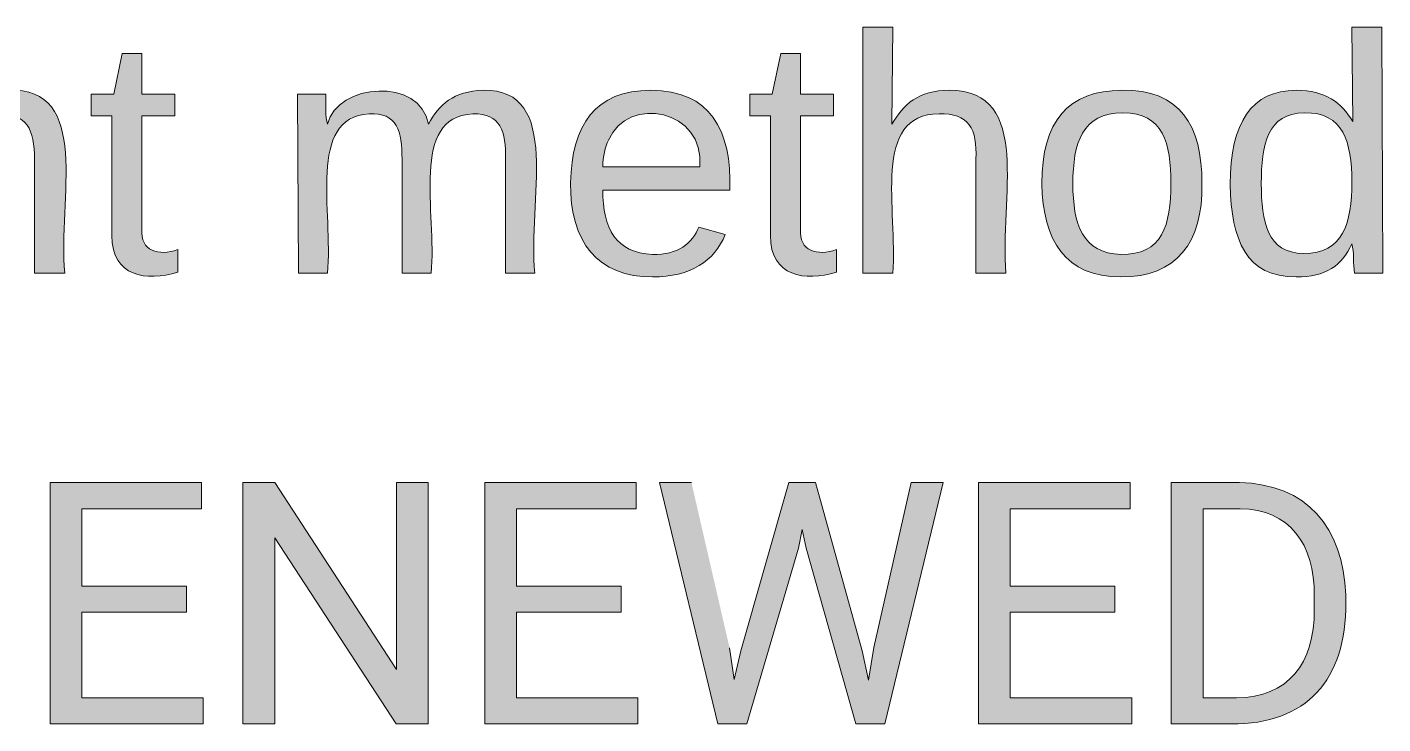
# Model space of a CAD drawing. Extents: x 3 to 1760, y 20 to 1040.
# Drawn here: x 1007 to 1069.1, y 887.8 to 919.7 of the extents above; entities that cross this region are included whole.
import ezdxf

# ---------------------------------------------------------------- set-up
doc = ezdxf.new("R2010")
doc.units = 0
doc.header["$MEASUREMENT"] = 0
doc.layers.add('Layer 1', color=7, linetype='Continuous', lineweight=0)

# ---------------------------------------------------------------- blocks, each defined once
blk = doc.blocks.new('Block_96')
at = {"layer": 'Layer 1', "true_color": 0x282c33, "transparency": 33554687}
h = blk.add_hatch(color=250, dxfattribs=at)
h.dxf.hatch_style = 2
edge = h.paths.add_edge_path()
edge.add_spline(control_points=[(1012.227, 910.482), (1012.14, 909.445), (1013.005, 909.229), (1013.869, 909.532), (1013.869, 909.532), (1013.869, 908.495), (1013.869, 908.495), (1012.443, 908.062), (1010.844, 908.279), (1010.844, 910.18), (1010.844, 910.18), (1010.844, 915.667), (1010.844, 915.667), (1010.844, 915.667), (1009.893, 915.667), (1009.893, 915.667), (1009.893, 915.667), (1009.893, 916.661), (1009.893, 916.661), (1009.893, 916.661), (1010.931, 916.661), (1010.931, 916.661), (1010.931, 916.661), (1011.319, 918.519), (1011.319, 918.519), (1011.319, 918.519), (1012.227, 918.519), (1012.227, 918.519), (1012.227, 918.519), (1012.227, 916.661), (1012.227, 916.661), (1012.227, 916.661), (1013.739, 916.661), (1013.739, 916.661), (1013.739, 916.661), (1013.739, 915.667), (1013.739, 915.667), (1013.739, 915.667), (1012.227, 915.667), (1012.227, 915.667), (1012.227, 915.667), (1012.227, 910.482), (1012.227, 910.482)], knot_values=[0, 0, 0, 0, 1, 1, 1, 2, 2, 2, 3, 3, 3, 4, 4, 4, 5, 5, 5, 6, 6, 6, 7, 7, 7, 8, 8, 8, 9, 9, 9, 10, 10, 10, 11, 11, 11, 12, 12, 12, 13, 13, 13, 14, 14, 14, 14], degree=3, periodic=0)
edge.add_line((1012.227, 910.482), (1012.227, 910.482))
h = blk.add_hatch(color=250, dxfattribs=at)
h.dxf.hatch_style = 2
edge = h.paths.add_edge_path()
edge.add_spline(control_points=[(988.548, 915.754), (985.653, 915.624), (986.906, 911.217), (986.647, 908.451), (986.647, 908.451), (985.307, 908.451), (985.307, 908.451), (985.307, 908.451), (985.307, 913.68), (985.307, 913.68), (985.307, 914.933), (985.091, 915.84), (983.795, 915.754), (980.943, 915.581), (982.153, 911.26), (981.893, 908.451), (981.893, 908.451), (980.554, 908.451), (980.554, 908.451), (980.554, 908.451), (980.511, 916.661), (980.511, 916.661), (980.511, 916.661), (981.807, 916.661), (981.807, 916.661), (981.85, 916.229), (981.764, 915.624), (981.893, 915.279), (982.326, 917.18), (986.171, 917.439), (986.517, 915.279), (986.992, 916.186), (987.684, 916.791), (989.023, 916.834), (992.696, 916.921), (991.054, 911.692), (991.4, 908.451), (991.4, 908.451), (990.06, 908.451), (990.06, 908.451), (990.06, 908.451), (990.06, 913.68), (990.06, 913.68), (990.06, 914.933), (989.844, 915.797), (988.548, 915.754)], knot_values=[0, 0, 0, 0, 1, 1, 1, 2, 2, 2, 3, 3, 3, 4, 4, 4, 5, 5, 5, 6, 6, 6, 7, 7, 7, 8, 8, 8, 9, 9, 9, 10, 10, 10, 11, 11, 11, 12, 12, 12, 13, 13, 13, 14, 14, 14, 15, 15, 15, 15], degree=3, periodic=0)
edge.add_line((988.548, 915.754), (988.548, 915.754))
h = blk.add_hatch(color=250, dxfattribs=at)
h.dxf.hatch_style = 2
edge = h.paths.add_edge_path()
edge.add_spline(control_points=[(959.381, 916.834), (961.758, 916.791), (962.406, 915.062), (962.406, 912.6), (962.406, 910.137), (961.714, 908.365), (959.381, 908.279), (958.042, 908.279), (957.264, 908.84), (956.789, 909.748), (956.789, 909.748), (956.832, 905.211), (956.832, 905.211), (956.832, 905.211), (955.449, 905.211), (955.449, 905.211), (955.449, 905.211), (955.406, 916.661), (955.406, 916.661), (955.406, 916.661), (956.745, 916.661), (956.745, 916.661), (956.745, 916.661), (956.832, 915.365), (956.832, 915.365), (957.264, 916.272), (958.042, 916.834), (959.381, 916.834)], knot_values=[0, 0, 0, 0, 1, 1, 1, 2, 2, 2, 3, 3, 3, 4, 4, 4, 5, 5, 5, 6, 6, 6, 7, 7, 7, 8, 8, 8, 9, 9, 9, 9], degree=3, periodic=0)
edge = h.paths.add_edge_path()
edge.add_spline(control_points=[(959.035, 909.316), (960.764, 909.316), (960.98, 910.785), (960.98, 912.556), (960.98, 914.328), (960.721, 915.711), (959.035, 915.754), (957.221, 915.754), (956.832, 914.371), (956.832, 912.47), (956.832, 910.612), (957.264, 909.316), (959.035, 909.316)], knot_values=[0, 0, 0, 0, 1, 1, 1, 2, 2, 2, 3, 3, 3, 4, 4, 4, 4], degree=3, periodic=0)
edge.add_line((959.035, 909.316), (959.035, 909.316))
h = blk.add_hatch(color=250, dxfattribs=at)
h.dxf.hatch_style = 2
edge = h.paths.add_edge_path()
edge.add_spline(control_points=[(969.147, 910.007), (968.498, 909.1), (967.807, 908.235), (966.208, 908.279), (964.653, 908.322), (963.702, 909.186), (963.702, 910.742), (963.659, 913.507), (966.424, 913.464), (969.103, 913.464), (969.233, 914.976), (968.714, 915.797), (967.332, 915.797), (966.295, 915.754), (965.56, 915.495), (965.517, 914.458), (965.517, 914.458), (964.091, 914.587), (964.091, 914.587), (964.307, 916.186), (965.517, 916.834), (967.375, 916.834), (969.319, 916.834), (970.486, 915.97), (970.486, 914.069), (970.486, 914.069), (970.486, 910.525), (970.486, 910.525), (970.443, 909.661), (970.789, 909.143), (971.696, 909.359), (971.696, 909.359), (971.696, 908.495), (971.696, 908.495), (970.356, 908.106), (969.06, 908.581), (969.147, 910.007)], knot_values=[0, 0, 0, 0, 1, 1, 1, 2, 2, 2, 3, 3, 3, 4, 4, 4, 5, 5, 5, 6, 6, 6, 7, 7, 7, 8, 8, 8, 9, 9, 9, 10, 10, 10, 11, 11, 11, 12, 12, 12, 12], degree=3, periodic=0)
edge = h.paths.add_edge_path()
edge.add_spline(control_points=[(965.128, 910.742), (965.128, 909.877), (965.647, 909.316), (966.511, 909.316), (968.282, 909.445), (969.233, 910.569), (969.103, 912.513), (967.245, 912.427), (965.128, 912.729), (965.128, 910.742)], knot_values=[0, 0, 0, 0, 1, 1, 1, 2, 2, 2, 3, 3, 3, 3], degree=3, periodic=0)
edge.add_line((965.128, 910.742), (965.128, 910.742))
h = blk.add_hatch(color=250, dxfattribs=at)
h.dxf.hatch_style = 2
edge = h.paths.add_edge_path()
edge.add_spline(control_points=[(979.431, 916.661), (979.431, 916.661), (975.714, 907.112), (975.714, 907.112), (975.11, 905.902), (974.116, 904.908), (972.214, 905.297), (972.214, 905.297), (972.214, 906.334), (972.214, 906.334), (973.9, 906.075), (974.505, 907.198), (974.98, 908.495), (974.98, 908.495), (971.739, 916.661), (971.739, 916.661), (971.739, 916.661), (973.208, 916.661), (973.208, 916.661), (973.208, 916.661), (975.671, 909.921), (975.671, 909.921), (975.671, 909.921), (978.005, 916.661), (978.005, 916.661), (978.005, 916.661), (979.431, 916.661), (979.431, 916.661)], knot_values=[0, 0, 0, 0, 1, 1, 1, 2, 2, 2, 3, 3, 3, 4, 4, 4, 5, 5, 5, 6, 6, 6, 7, 7, 7, 8, 8, 8, 9, 9, 9, 9], degree=3, periodic=0)
edge.add_line((979.431, 916.661), (979.431, 916.661))
h = blk.add_hatch(color=250, dxfattribs=at)
h.dxf.hatch_style = 2
edge = h.paths.add_edge_path()
edge.add_spline(control_points=[(996.714, 916.834), (999.437, 916.834), (1000.431, 915.019), (1000.344, 912.254), (1000.344, 912.254), (994.511, 912.254), (994.511, 912.254), (994.511, 910.525), (995.116, 909.359), (996.801, 909.316), (997.924, 909.272), (998.659, 909.834), (998.918, 910.569), (998.918, 910.569), (1000.128, 910.223), (1000.128, 910.223), (999.653, 909.013), (998.529, 908.279), (996.801, 908.279), (994.295, 908.279), (992.998, 909.877), (993.042, 912.6), (993.085, 915.235), (994.165, 916.834), (996.714, 916.834)], knot_values=[0, 0, 0, 0, 1, 1, 1, 2, 2, 2, 3, 3, 3, 4, 4, 4, 5, 5, 5, 6, 6, 6, 7, 7, 7, 8, 8, 8, 8], degree=3, periodic=0)
edge = h.paths.add_edge_path()
edge.add_spline(control_points=[(998.961, 913.334), (999.221, 915.927), (995.677, 916.661), (994.77, 914.544), (994.64, 914.242), (994.511, 913.809), (994.511, 913.334), (994.511, 913.334), (998.961, 913.334), (998.961, 913.334)], knot_values=[0, 0, 0, 0, 1, 1, 1, 2, 2, 2, 3, 3, 3, 3], degree=3, periodic=0)
edge.add_line((998.961, 913.334), (998.961, 913.334))
h = blk.add_hatch(color=250, dxfattribs=at)
h.dxf.hatch_style = 2
edge = h.paths.add_edge_path()
edge.add_spline(control_points=[(1006.091, 916.834), (1009.937, 917.007), (1008.381, 911.822), (1008.684, 908.451), (1008.684, 908.451), (1007.301, 908.451), (1007.301, 908.451), (1007.301, 908.451), (1007.301, 913.68), (1007.301, 913.68), (1007.301, 915.019), (1006.955, 915.797), (1005.616, 915.754), (1002.505, 915.667), (1003.714, 911.346), (1003.498, 908.451), (1003.498, 908.451), (1002.116, 908.451), (1002.116, 908.451), (1002.116, 908.451), (1002.072, 916.661), (1002.072, 916.661), (1002.072, 916.661), (1003.369, 916.661), (1003.369, 916.661), (1003.412, 916.229), (1003.326, 915.624), (1003.455, 915.279), (1003.931, 916.229), (1004.708, 916.791), (1006.091, 916.834)], knot_values=[0, 0, 0, 0, 1, 1, 1, 2, 2, 2, 3, 3, 3, 4, 4, 4, 5, 5, 5, 6, 6, 6, 7, 7, 7, 8, 8, 8, 9, 9, 9, 10, 10, 10, 10], degree=3, periodic=0)
edge.add_line((1006.091, 916.834), (1006.091, 916.834))
at = {"layer": 'Layer 1'}
for points, knots in [([(1012.227, 910.482), (1012.14, 909.445), (1013.005, 909.229), (1013.869, 909.532), (1013.869, 909.532), (1013.869, 908.495), (1013.869, 908.495), (1012.443, 908.062), (1010.844, 908.279), (1010.844, 910.18), (1010.844, 910.18), (1010.844, 915.667), (1010.844, 915.667), (1010.844, 915.667), (1009.893, 915.667), (1009.893, 915.667), (1009.893, 915.667), (1009.893, 916.661), (1009.893, 916.661), (1009.893, 916.661), (1010.931, 916.661), (1010.931, 916.661), (1010.931, 916.661), (1011.319, 918.519), (1011.319, 918.519), (1011.319, 918.519), (1012.227, 918.519), (1012.227, 918.519), (1012.227, 918.519), (1012.227, 916.661), (1012.227, 916.661), (1012.227, 916.661), (1013.739, 916.661), (1013.739, 916.661), (1013.739, 916.661), (1013.739, 915.667), (1013.739, 915.667), (1013.739, 915.667), (1012.227, 915.667), (1012.227, 915.667), (1012.227, 915.667), (1012.227, 910.482), (1012.227, 910.482)], [0, 0, 0, 0, 1, 1, 1, 2, 2, 2, 3, 3, 3, 4, 4, 4, 5, 5, 5, 6, 6, 6, 7, 7, 7, 8, 8, 8, 9, 9, 9, 10, 10, 10, 11, 11, 11, 12, 12, 12, 13, 13, 13, 14, 14, 14, 14]), ([(988.548, 915.754), (985.653, 915.624), (986.906, 911.217), (986.647, 908.451), (986.647, 908.451), (985.307, 908.451), (985.307, 908.451), (985.307, 908.451), (985.307, 913.68), (985.307, 913.68), (985.307, 914.933), (985.091, 915.84), (983.795, 915.754), (980.943, 915.581), (982.153, 911.26), (981.893, 908.451), (981.893, 908.451), (980.554, 908.451), (980.554, 908.451), (980.554, 908.451), (980.511, 916.661), (980.511, 916.661), (980.511, 916.661), (981.807, 916.661), (981.807, 916.661), (981.85, 916.229), (981.764, 915.624), (981.893, 915.279), (982.326, 917.18), (986.171, 917.439), (986.517, 915.279), (986.992, 916.186), (987.684, 916.791), (989.023, 916.834), (992.696, 916.921), (991.054, 911.692), (991.4, 908.451), (991.4, 908.451), (990.06, 908.451), (990.06, 908.451), (990.06, 908.451), (990.06, 913.68), (990.06, 913.68), (990.06, 914.933), (989.844, 915.797), (988.548, 915.754)], [0, 0, 0, 0, 1, 1, 1, 2, 2, 2, 3, 3, 3, 4, 4, 4, 5, 5, 5, 6, 6, 6, 7, 7, 7, 8, 8, 8, 9, 9, 9, 10, 10, 10, 11, 11, 11, 12, 12, 12, 13, 13, 13, 14, 14, 14, 15, 15, 15, 15]), ([(959.381, 916.834), (961.758, 916.791), (962.406, 915.062), (962.406, 912.6), (962.406, 910.137), (961.714, 908.365), (959.381, 908.279), (958.042, 908.279), (957.264, 908.84), (956.789, 909.748), (956.789, 909.748), (956.832, 905.211), (956.832, 905.211), (956.832, 905.211), (955.449, 905.211), (955.449, 905.211), (955.449, 905.211), (955.406, 916.661), (955.406, 916.661), (955.406, 916.661), (956.745, 916.661), (956.745, 916.661), (956.745, 916.661), (956.832, 915.365), (956.832, 915.365), (957.264, 916.272), (958.042, 916.834), (959.381, 916.834)], [0, 0, 0, 0, 1, 1, 1, 2, 2, 2, 3, 3, 3, 4, 4, 4, 5, 5, 5, 6, 6, 6, 7, 7, 7, 8, 8, 8, 9, 9, 9, 9]), ([(969.147, 910.007), (968.498, 909.1), (967.807, 908.235), (966.208, 908.279), (964.653, 908.322), (963.702, 909.186), (963.702, 910.742), (963.659, 913.507), (966.424, 913.464), (969.103, 913.464), (969.233, 914.976), (968.714, 915.797), (967.332, 915.797), (966.295, 915.754), (965.56, 915.495), (965.517, 914.458), (965.517, 914.458), (964.091, 914.587), (964.091, 914.587), (964.307, 916.186), (965.517, 916.834), (967.375, 916.834), (969.319, 916.834), (970.486, 915.97), (970.486, 914.069), (970.486, 914.069), (970.486, 910.525), (970.486, 910.525), (970.443, 909.661), (970.789, 909.143), (971.696, 909.359), (971.696, 909.359), (971.696, 908.495), (971.696, 908.495), (970.356, 908.106), (969.06, 908.581), (969.147, 910.007)], [0, 0, 0, 0, 1, 1, 1, 2, 2, 2, 3, 3, 3, 4, 4, 4, 5, 5, 5, 6, 6, 6, 7, 7, 7, 8, 8, 8, 9, 9, 9, 10, 10, 10, 11, 11, 11, 12, 12, 12, 12]), ([(979.431, 916.661), (979.431, 916.661), (975.714, 907.112), (975.714, 907.112), (975.11, 905.902), (974.116, 904.908), (972.214, 905.297), (972.214, 905.297), (972.214, 906.334), (972.214, 906.334), (973.9, 906.075), (974.505, 907.198), (974.98, 908.495), (974.98, 908.495), (971.739, 916.661), (971.739, 916.661), (971.739, 916.661), (973.208, 916.661), (973.208, 916.661), (973.208, 916.661), (975.671, 909.921), (975.671, 909.921), (975.671, 909.921), (978.005, 916.661), (978.005, 916.661), (978.005, 916.661), (979.431, 916.661), (979.431, 916.661)], [0, 0, 0, 0, 1, 1, 1, 2, 2, 2, 3, 3, 3, 4, 4, 4, 5, 5, 5, 6, 6, 6, 7, 7, 7, 8, 8, 8, 9, 9, 9, 9]), ([(996.714, 916.834), (999.437, 916.834), (1000.431, 915.019), (1000.344, 912.254), (1000.344, 912.254), (994.511, 912.254), (994.511, 912.254), (994.511, 910.525), (995.116, 909.359), (996.801, 909.316), (997.924, 909.272), (998.659, 909.834), (998.918, 910.569), (998.918, 910.569), (1000.128, 910.223), (1000.128, 910.223), (999.653, 909.013), (998.529, 908.279), (996.801, 908.279), (994.295, 908.279), (992.998, 909.877), (993.042, 912.6), (993.085, 915.235), (994.165, 916.834), (996.714, 916.834)], [0, 0, 0, 0, 1, 1, 1, 2, 2, 2, 3, 3, 3, 4, 4, 4, 5, 5, 5, 6, 6, 6, 7, 7, 7, 8, 8, 8, 8]), ([(998.961, 913.334), (999.221, 915.927), (995.677, 916.661), (994.77, 914.544), (994.64, 914.242), (994.511, 913.809), (994.511, 913.334), (994.511, 913.334), (998.961, 913.334), (998.961, 913.334)], [0, 0, 0, 0, 1, 1, 1, 2, 2, 2, 3, 3, 3, 3]), ([(1006.091, 916.834), (1009.937, 917.007), (1008.381, 911.822), (1008.684, 908.451), (1008.684, 908.451), (1007.301, 908.451), (1007.301, 908.451), (1007.301, 908.451), (1007.301, 913.68), (1007.301, 913.68), (1007.301, 915.019), (1006.955, 915.797), (1005.616, 915.754), (1002.505, 915.667), (1003.714, 911.346), (1003.498, 908.451), (1003.498, 908.451), (1002.116, 908.451), (1002.116, 908.451), (1002.116, 908.451), (1002.072, 916.661), (1002.072, 916.661), (1002.072, 916.661), (1003.369, 916.661), (1003.369, 916.661), (1003.412, 916.229), (1003.326, 915.624), (1003.455, 915.279), (1003.931, 916.229), (1004.708, 916.791), (1006.091, 916.834)], [0, 0, 0, 0, 1, 1, 1, 2, 2, 2, 3, 3, 3, 4, 4, 4, 5, 5, 5, 6, 6, 6, 7, 7, 7, 8, 8, 8, 9, 9, 9, 10, 10, 10, 10]), ([(959.035, 909.316), (960.764, 909.316), (960.98, 910.785), (960.98, 912.556), (960.98, 914.328), (960.721, 915.711), (959.035, 915.754), (957.221, 915.754), (956.832, 914.371), (956.832, 912.47), (956.832, 910.612), (957.264, 909.316), (959.035, 909.316)], [0, 0, 0, 0, 1, 1, 1, 2, 2, 2, 3, 3, 3, 4, 4, 4, 4]), ([(965.128, 910.742), (965.128, 909.877), (965.647, 909.316), (966.511, 909.316), (968.282, 909.445), (969.233, 910.569), (969.103, 912.513), (967.245, 912.427), (965.128, 912.729), (965.128, 910.742)], [0, 0, 0, 0, 1, 1, 1, 2, 2, 2, 3, 3, 3, 3])]:
    blk.add_open_spline(points, degree=3, knots=knots, dxfattribs=at)
blk = doc.blocks.new('Block_95')
at = {"layer": 'Layer 1'}
blk.add_blockref('Block_96', (0, 0), dxfattribs=at)
blk = doc.blocks.new('Block_98')
at = {"layer": 'Layer 1', "true_color": 0x282c33, "transparency": 33554687}
h = blk.add_hatch(color=250, dxfattribs=at)
h.dxf.hatch_style = 2
edge = h.paths.add_edge_path()
edge.add_spline(control_points=[(1048.782, 915.754), (1045.671, 915.754), (1046.881, 911.346), (1046.665, 908.451), (1046.665, 908.451), (1045.282, 908.451), (1045.282, 908.451), (1045.282, 908.451), (1045.282, 919.729), (1045.282, 919.729), (1045.282, 919.729), (1046.665, 919.729), (1046.665, 919.729), (1046.665, 919.729), (1046.622, 915.279), (1046.622, 915.279), (1047.14, 916.186), (1047.832, 916.834), (1049.258, 916.834), (1053.103, 916.834), (1051.548, 911.822), (1051.85, 908.451), (1051.85, 908.451), (1050.468, 908.451), (1050.468, 908.451), (1050.468, 908.451), (1050.468, 913.68), (1050.468, 913.68), (1050.554, 915.062), (1050.122, 915.797), (1048.782, 915.754)], knot_values=[0, 0, 0, 0, 1, 1, 1, 2, 2, 2, 3, 3, 3, 4, 4, 4, 5, 5, 5, 6, 6, 6, 7, 7, 7, 8, 8, 8, 9, 9, 9, 10, 10, 10, 10], degree=3, periodic=0)
edge.add_line((1048.782, 915.754), (1048.782, 915.754))
h = blk.add_hatch(color=250, dxfattribs=at)
h.dxf.hatch_style = 2
edge = h.paths.add_edge_path()
edge.add_spline(control_points=[(1065.159, 916.834), (1066.498, 916.834), (1067.233, 916.272), (1067.752, 915.408), (1067.752, 915.408), (1067.708, 919.729), (1067.708, 919.729), (1067.708, 919.729), (1069.091, 919.729), (1069.091, 919.729), (1069.091, 919.729), (1069.134, 908.451), (1069.134, 908.451), (1069.134, 908.451), (1067.838, 908.451), (1067.838, 908.451), (1067.752, 908.883), (1067.838, 909.445), (1067.708, 909.791), (1067.276, 908.797), (1066.498, 908.279), (1065.159, 908.279), (1062.869, 908.279), (1062.177, 909.964), (1062.134, 912.513), (1062.134, 915.365), (1063.128, 916.834), (1065.159, 916.834)], knot_values=[0, 0, 0, 0, 1, 1, 1, 2, 2, 2, 3, 3, 3, 4, 4, 4, 5, 5, 5, 6, 6, 6, 7, 7, 7, 8, 8, 8, 9, 9, 9, 9], degree=3, periodic=0)
edge = h.paths.add_edge_path()
edge.add_spline(control_points=[(1065.548, 915.797), (1063.819, 915.797), (1063.56, 914.328), (1063.56, 912.556), (1063.56, 910.828), (1063.819, 909.359), (1065.505, 909.359), (1067.319, 909.359), (1067.708, 910.742), (1067.708, 912.643), (1067.708, 914.458), (1067.319, 915.84), (1065.548, 915.797)], knot_values=[0, 0, 0, 0, 1, 1, 1, 2, 2, 2, 3, 3, 3, 4, 4, 4, 4], degree=3, periodic=0)
edge.add_line((1065.548, 915.797), (1065.548, 915.797))
h = blk.add_hatch(color=250, dxfattribs=at)
h.dxf.hatch_style = 2
edge = h.paths.add_edge_path()
edge.add_spline(control_points=[(1042.431, 910.482), (1042.344, 909.445), (1043.208, 909.229), (1044.073, 909.532), (1044.073, 909.532), (1044.073, 908.495), (1044.073, 908.495), (1042.647, 908.062), (1041.048, 908.279), (1041.048, 910.18), (1041.048, 910.18), (1041.048, 915.667), (1041.048, 915.667), (1041.048, 915.667), (1040.097, 915.667), (1040.097, 915.667), (1040.097, 915.667), (1040.097, 916.661), (1040.097, 916.661), (1040.097, 916.661), (1041.134, 916.661), (1041.134, 916.661), (1041.134, 916.661), (1041.523, 918.519), (1041.523, 918.519), (1041.523, 918.519), (1042.431, 918.519), (1042.431, 918.519), (1042.431, 918.519), (1042.431, 916.661), (1042.431, 916.661), (1042.431, 916.661), (1043.943, 916.661), (1043.943, 916.661), (1043.943, 916.661), (1043.943, 915.667), (1043.943, 915.667), (1043.943, 915.667), (1042.431, 915.667), (1042.431, 915.667), (1042.431, 915.667), (1042.431, 910.482), (1042.431, 910.482)], knot_values=[0, 0, 0, 0, 1, 1, 1, 2, 2, 2, 3, 3, 3, 4, 4, 4, 5, 5, 5, 6, 6, 6, 7, 7, 7, 8, 8, 8, 9, 9, 9, 10, 10, 10, 11, 11, 11, 12, 12, 12, 13, 13, 13, 14, 14, 14, 14], degree=3, periodic=0)
edge.add_line((1042.431, 910.482), (1042.431, 910.482))
h = blk.add_hatch(color=250, dxfattribs=at)
h.dxf.hatch_style = 2
edge = h.paths.add_edge_path()
edge.add_spline(control_points=[(1027.394, 915.754), (1024.498, 915.624), (1025.752, 911.217), (1025.492, 908.451), (1025.492, 908.451), (1024.153, 908.451), (1024.153, 908.451), (1024.153, 908.451), (1024.153, 913.68), (1024.153, 913.68), (1024.153, 914.933), (1023.937, 915.84), (1022.64, 915.754), (1019.789, 915.581), (1020.998, 911.26), (1020.739, 908.451), (1020.739, 908.451), (1019.4, 908.451), (1019.4, 908.451), (1019.4, 908.451), (1019.357, 916.661), (1019.357, 916.661), (1019.357, 916.661), (1020.653, 916.661), (1020.653, 916.661), (1020.696, 916.229), (1020.61, 915.624), (1020.739, 915.279), (1021.171, 917.18), (1025.017, 917.439), (1025.363, 915.279), (1025.838, 916.186), (1026.529, 916.791), (1027.869, 916.834), (1031.542, 916.921), (1029.9, 911.692), (1030.245, 908.451), (1030.245, 908.451), (1028.906, 908.451), (1028.906, 908.451), (1028.906, 908.451), (1028.906, 913.68), (1028.906, 913.68), (1028.906, 914.933), (1028.69, 915.797), (1027.394, 915.754)], knot_values=[0, 0, 0, 0, 1, 1, 1, 2, 2, 2, 3, 3, 3, 4, 4, 4, 5, 5, 5, 6, 6, 6, 7, 7, 7, 8, 8, 8, 9, 9, 9, 10, 10, 10, 11, 11, 11, 12, 12, 12, 13, 13, 13, 14, 14, 14, 15, 15, 15, 15], degree=3, periodic=0)
edge.add_line((1027.394, 915.754), (1027.394, 915.754))
h = blk.add_hatch(color=250, dxfattribs=at)
h.dxf.hatch_style = 2
edge = h.paths.add_edge_path()
edge.add_spline(control_points=[(1035.56, 916.834), (1038.282, 916.834), (1039.276, 915.019), (1039.19, 912.254), (1039.19, 912.254), (1033.357, 912.254), (1033.357, 912.254), (1033.357, 910.525), (1033.961, 909.359), (1035.647, 909.316), (1036.77, 909.272), (1037.505, 909.834), (1037.764, 910.569), (1037.764, 910.569), (1038.974, 910.223), (1038.974, 910.223), (1038.498, 909.013), (1037.375, 908.279), (1035.647, 908.279), (1033.14, 908.279), (1031.844, 909.877), (1031.887, 912.6), (1031.931, 915.235), (1033.011, 916.834), (1035.56, 916.834)], knot_values=[0, 0, 0, 0, 1, 1, 1, 2, 2, 2, 3, 3, 3, 4, 4, 4, 5, 5, 5, 6, 6, 6, 7, 7, 7, 8, 8, 8, 8], degree=3, periodic=0)
edge = h.paths.add_edge_path()
edge.add_spline(control_points=[(1037.807, 913.334), (1038.066, 915.927), (1034.523, 916.661), (1033.616, 914.544), (1033.486, 914.242), (1033.357, 913.809), (1033.357, 913.334), (1033.357, 913.334), (1037.807, 913.334), (1037.807, 913.334)], knot_values=[0, 0, 0, 0, 1, 1, 1, 2, 2, 2, 3, 3, 3, 3], degree=3, periodic=0)
edge.add_line((1037.807, 913.334), (1037.807, 913.334))
h = blk.add_hatch(color=250, dxfattribs=at)
h.dxf.hatch_style = 2
edge = h.paths.add_edge_path()
edge.add_spline(control_points=[(1057.165, 916.834), (1059.844, 916.877), (1060.838, 915.235), (1060.838, 912.556), (1060.881, 909.834), (1059.671, 908.279), (1057.122, 908.279), (1054.573, 908.279), (1053.536, 909.964), (1053.492, 912.556), (1053.492, 915.408), (1054.702, 916.834), (1057.165, 916.834)], knot_values=[0, 0, 0, 0, 1, 1, 1, 2, 2, 2, 3, 3, 3, 4, 4, 4, 4], degree=3, periodic=0)
edge = h.paths.add_edge_path()
edge.add_spline(control_points=[(1057.122, 909.316), (1059.023, 909.272), (1059.412, 910.655), (1059.412, 912.556), (1059.412, 914.414), (1059.066, 915.797), (1057.208, 915.797), (1055.35, 915.797), (1054.918, 914.414), (1054.918, 912.556), (1054.918, 910.698), (1055.35, 909.359), (1057.122, 909.316)], knot_values=[0, 0, 0, 0, 1, 1, 1, 2, 2, 2, 3, 3, 3, 4, 4, 4, 4], degree=3, periodic=0)
edge.add_line((1057.122, 909.316), (1057.122, 909.316))
at = {"layer": 'Layer 1'}
for points, knots in [([(1048.782, 915.754), (1045.671, 915.754), (1046.881, 911.346), (1046.665, 908.451), (1046.665, 908.451), (1045.282, 908.451), (1045.282, 908.451), (1045.282, 908.451), (1045.282, 919.729), (1045.282, 919.729), (1045.282, 919.729), (1046.665, 919.729), (1046.665, 919.729), (1046.665, 919.729), (1046.622, 915.279), (1046.622, 915.279), (1047.14, 916.186), (1047.832, 916.834), (1049.258, 916.834), (1053.103, 916.834), (1051.548, 911.822), (1051.85, 908.451), (1051.85, 908.451), (1050.468, 908.451), (1050.468, 908.451), (1050.468, 908.451), (1050.468, 913.68), (1050.468, 913.68), (1050.554, 915.062), (1050.122, 915.797), (1048.782, 915.754)], [0, 0, 0, 0, 1, 1, 1, 2, 2, 2, 3, 3, 3, 4, 4, 4, 5, 5, 5, 6, 6, 6, 7, 7, 7, 8, 8, 8, 9, 9, 9, 10, 10, 10, 10]), ([(1065.159, 916.834), (1066.498, 916.834), (1067.233, 916.272), (1067.752, 915.408), (1067.752, 915.408), (1067.708, 919.729), (1067.708, 919.729), (1067.708, 919.729), (1069.091, 919.729), (1069.091, 919.729), (1069.091, 919.729), (1069.134, 908.451), (1069.134, 908.451), (1069.134, 908.451), (1067.838, 908.451), (1067.838, 908.451), (1067.752, 908.883), (1067.838, 909.445), (1067.708, 909.791), (1067.276, 908.797), (1066.498, 908.279), (1065.159, 908.279), (1062.869, 908.279), (1062.177, 909.964), (1062.134, 912.513), (1062.134, 915.365), (1063.128, 916.834), (1065.159, 916.834)], [0, 0, 0, 0, 1, 1, 1, 2, 2, 2, 3, 3, 3, 4, 4, 4, 5, 5, 5, 6, 6, 6, 7, 7, 7, 8, 8, 8, 9, 9, 9, 9]), ([(1042.431, 910.482), (1042.344, 909.445), (1043.208, 909.229), (1044.073, 909.532), (1044.073, 909.532), (1044.073, 908.495), (1044.073, 908.495), (1042.647, 908.062), (1041.048, 908.279), (1041.048, 910.18), (1041.048, 910.18), (1041.048, 915.667), (1041.048, 915.667), (1041.048, 915.667), (1040.097, 915.667), (1040.097, 915.667), (1040.097, 915.667), (1040.097, 916.661), (1040.097, 916.661), (1040.097, 916.661), (1041.134, 916.661), (1041.134, 916.661), (1041.134, 916.661), (1041.523, 918.519), (1041.523, 918.519), (1041.523, 918.519), (1042.431, 918.519), (1042.431, 918.519), (1042.431, 918.519), (1042.431, 916.661), (1042.431, 916.661), (1042.431, 916.661), (1043.943, 916.661), (1043.943, 916.661), (1043.943, 916.661), (1043.943, 915.667), (1043.943, 915.667), (1043.943, 915.667), (1042.431, 915.667), (1042.431, 915.667), (1042.431, 915.667), (1042.431, 910.482), (1042.431, 910.482)], [0, 0, 0, 0, 1, 1, 1, 2, 2, 2, 3, 3, 3, 4, 4, 4, 5, 5, 5, 6, 6, 6, 7, 7, 7, 8, 8, 8, 9, 9, 9, 10, 10, 10, 11, 11, 11, 12, 12, 12, 13, 13, 13, 14, 14, 14, 14]), ([(1027.394, 915.754), (1024.498, 915.624), (1025.752, 911.217), (1025.492, 908.451), (1025.492, 908.451), (1024.153, 908.451), (1024.153, 908.451), (1024.153, 908.451), (1024.153, 913.68), (1024.153, 913.68), (1024.153, 914.933), (1023.937, 915.84), (1022.64, 915.754), (1019.789, 915.581), (1020.998, 911.26), (1020.739, 908.451), (1020.739, 908.451), (1019.4, 908.451), (1019.4, 908.451), (1019.4, 908.451), (1019.357, 916.661), (1019.357, 916.661), (1019.357, 916.661), (1020.653, 916.661), (1020.653, 916.661), (1020.696, 916.229), (1020.61, 915.624), (1020.739, 915.279), (1021.171, 917.18), (1025.017, 917.439), (1025.363, 915.279), (1025.838, 916.186), (1026.529, 916.791), (1027.869, 916.834), (1031.542, 916.921), (1029.9, 911.692), (1030.245, 908.451), (1030.245, 908.451), (1028.906, 908.451), (1028.906, 908.451), (1028.906, 908.451), (1028.906, 913.68), (1028.906, 913.68), (1028.906, 914.933), (1028.69, 915.797), (1027.394, 915.754)], [0, 0, 0, 0, 1, 1, 1, 2, 2, 2, 3, 3, 3, 4, 4, 4, 5, 5, 5, 6, 6, 6, 7, 7, 7, 8, 8, 8, 9, 9, 9, 10, 10, 10, 11, 11, 11, 12, 12, 12, 13, 13, 13, 14, 14, 14, 15, 15, 15, 15]), ([(1035.56, 916.834), (1038.282, 916.834), (1039.276, 915.019), (1039.19, 912.254), (1039.19, 912.254), (1033.357, 912.254), (1033.357, 912.254), (1033.357, 910.525), (1033.961, 909.359), (1035.647, 909.316), (1036.77, 909.272), (1037.505, 909.834), (1037.764, 910.569), (1037.764, 910.569), (1038.974, 910.223), (1038.974, 910.223), (1038.498, 909.013), (1037.375, 908.279), (1035.647, 908.279), (1033.14, 908.279), (1031.844, 909.877), (1031.887, 912.6), (1031.931, 915.235), (1033.011, 916.834), (1035.56, 916.834)], [0, 0, 0, 0, 1, 1, 1, 2, 2, 2, 3, 3, 3, 4, 4, 4, 5, 5, 5, 6, 6, 6, 7, 7, 7, 8, 8, 8, 8]), ([(1037.807, 913.334), (1038.066, 915.927), (1034.523, 916.661), (1033.616, 914.544), (1033.486, 914.242), (1033.357, 913.809), (1033.357, 913.334), (1033.357, 913.334), (1037.807, 913.334), (1037.807, 913.334)], [0, 0, 0, 0, 1, 1, 1, 2, 2, 2, 3, 3, 3, 3]), ([(1057.165, 916.834), (1059.844, 916.877), (1060.838, 915.235), (1060.838, 912.556), (1060.881, 909.834), (1059.671, 908.279), (1057.122, 908.279), (1054.573, 908.279), (1053.536, 909.964), (1053.492, 912.556), (1053.492, 915.408), (1054.702, 916.834), (1057.165, 916.834)], [0, 0, 0, 0, 1, 1, 1, 2, 2, 2, 3, 3, 3, 4, 4, 4, 4]), ([(1065.548, 915.797), (1063.819, 915.797), (1063.56, 914.328), (1063.56, 912.556), (1063.56, 910.828), (1063.819, 909.359), (1065.505, 909.359), (1067.319, 909.359), (1067.708, 910.742), (1067.708, 912.643), (1067.708, 914.458), (1067.319, 915.84), (1065.548, 915.797)], [0, 0, 0, 0, 1, 1, 1, 2, 2, 2, 3, 3, 3, 4, 4, 4, 4]), ([(1057.122, 909.316), (1059.023, 909.272), (1059.412, 910.655), (1059.412, 912.556), (1059.412, 914.414), (1059.066, 915.797), (1057.208, 915.797), (1055.35, 915.797), (1054.918, 914.414), (1054.918, 912.556), (1054.918, 910.698), (1055.35, 909.359), (1057.122, 909.316)], [0, 0, 0, 0, 1, 1, 1, 2, 2, 2, 3, 3, 3, 4, 4, 4, 4])]:
    blk.add_open_spline(points, degree=3, knots=knots, dxfattribs=at)
blk = doc.blocks.new('Block_97')
at = {"layer": 'Layer 1'}
blk.add_blockref('Block_98', (0, 0), dxfattribs=at)
blk = doc.blocks.new('Block_100')
at = {"layer": 'Layer 1', "true_color": 0x282c33, "transparency": 33554687}
h = blk.add_hatch(color=250, dxfattribs=at)
h.dxf.hatch_style = 2
edge = h.paths.add_edge_path()
edge.add_spline(control_points=[(1014.268, 892.91), (1014.268, 892.91), (1009.475, 892.91), (1009.475, 892.91), (1009.475, 892.91), (1009.475, 888.99), (1009.475, 888.99), (1009.475, 888.99), (1015.042, 888.99), (1015.042, 888.99), (1015.042, 888.99), (1015.042, 887.798), (1015.042, 887.798), (1015.042, 887.798), (1008.016, 887.798), (1008.016, 887.798), (1008.016, 887.798), (1008.016, 898.857), (1008.016, 898.857), (1008.016, 898.857), (1014.966, 898.857), (1014.966, 898.857), (1014.966, 898.857), (1014.966, 897.657), (1014.966, 897.657), (1014.966, 897.657), (1009.475, 897.657), (1009.475, 897.657), (1009.475, 897.657), (1009.475, 894.102), (1009.475, 894.102), (1009.475, 894.102), (1014.268, 894.102), (1014.268, 894.102), (1014.268, 894.102), (1014.268, 892.91), (1014.268, 892.91)], knot_values=[0, 0, 0, 0, 1, 1, 1, 2, 2, 2, 3, 3, 3, 4, 4, 4, 5, 5, 5, 6, 6, 6, 7, 7, 7, 8, 8, 8, 9, 9, 9, 10, 10, 10, 11, 11, 11, 12, 12, 12, 12], degree=3, periodic=0)
edge.add_line((1014.268, 892.91), (1014.268, 892.91))
h = blk.add_hatch(color=250, dxfattribs=at)
h.dxf.hatch_style = 2
edge = h.paths.add_edge_path()
edge.add_spline(control_points=[(1025.357, 887.798), (1025.357, 887.798), (1023.891, 887.798), (1023.891, 887.798), (1023.891, 887.798), (1018.324, 896.32), (1018.324, 896.32), (1018.324, 896.32), (1018.324, 887.798), (1018.324, 887.798), (1018.324, 887.798), (1016.858, 887.798), (1016.858, 887.798), (1016.858, 887.798), (1016.858, 898.857), (1016.858, 898.857), (1016.858, 898.857), (1018.324, 898.857), (1018.324, 898.857), (1018.324, 898.857), (1023.906, 890.297), (1023.906, 890.297), (1023.906, 890.297), (1023.906, 898.857), (1023.906, 898.857), (1023.906, 898.857), (1025.357, 898.857), (1025.357, 898.857), (1025.357, 898.857), (1025.357, 887.798), (1025.357, 887.798)], knot_values=[0, 0, 0, 0, 1, 1, 1, 2, 2, 2, 3, 3, 3, 4, 4, 4, 5, 5, 5, 6, 6, 6, 7, 7, 7, 8, 8, 8, 9, 9, 9, 10, 10, 10, 10], degree=3, periodic=0)
edge.add_line((1025.357, 887.798), (1025.357, 887.798))
h = blk.add_hatch(color=250, dxfattribs=at)
h.dxf.hatch_style = 2
edge = h.paths.add_edge_path()
edge.add_spline(control_points=[(1034.198, 892.91), (1034.198, 892.91), (1029.405, 892.91), (1029.405, 892.91), (1029.405, 892.91), (1029.405, 888.99), (1029.405, 888.99), (1029.405, 888.99), (1034.973, 888.99), (1034.973, 888.99), (1034.973, 888.99), (1034.973, 887.798), (1034.973, 887.798), (1034.973, 887.798), (1027.947, 887.798), (1027.947, 887.798), (1027.947, 887.798), (1027.947, 898.857), (1027.947, 898.857), (1027.947, 898.857), (1034.897, 898.857), (1034.897, 898.857), (1034.897, 898.857), (1034.897, 897.657), (1034.897, 897.657), (1034.897, 897.657), (1029.405, 897.657), (1029.405, 897.657), (1029.405, 897.657), (1029.405, 894.102), (1029.405, 894.102), (1029.405, 894.102), (1034.198, 894.102), (1034.198, 894.102), (1034.198, 894.102), (1034.198, 892.91), (1034.198, 892.91)], knot_values=[0, 0, 0, 0, 1, 1, 1, 2, 2, 2, 3, 3, 3, 4, 4, 4, 5, 5, 5, 6, 6, 6, 7, 7, 7, 8, 8, 8, 9, 9, 9, 10, 10, 10, 11, 11, 11, 12, 12, 12, 12], degree=3, periodic=0)
edge.add_line((1034.198, 892.91), (1034.198, 892.91))
h = blk.add_hatch(color=250, dxfattribs=at)
h.dxf.hatch_style = 2
edge = h.paths.add_edge_path()
edge.add_spline(control_points=[(1039.173, 891.284), (1039.173, 891.284), (1039.386, 889.826), (1039.386, 889.826), (1039.386, 889.826), (1039.697, 891.14), (1039.697, 891.14), (1039.697, 891.14), (1041.885, 898.857), (1041.885, 898.857), (1041.885, 898.857), (1043.115, 898.857), (1043.115, 898.857), (1043.115, 898.857), (1045.25, 891.14), (1045.25, 891.14), (1045.25, 891.14), (1045.553, 889.803), (1045.553, 889.803), (1045.553, 889.803), (1045.789, 891.292), (1045.789, 891.292), (1045.789, 891.292), (1047.505, 898.857), (1047.505, 898.857), (1047.505, 898.857), (1048.971, 898.857), (1048.971, 898.857), (1048.971, 898.857), (1046.29, 887.798), (1046.29, 887.798), (1046.29, 887.798), (1044.961, 887.798), (1044.961, 887.798), (1044.961, 887.798), (1042.682, 895.857), (1042.682, 895.857), (1042.682, 895.857), (1042.508, 896.7), (1042.508, 896.7), (1042.508, 896.7), (1042.333, 895.857), (1042.333, 895.857), (1042.333, 895.857), (1039.971, 887.798), (1039.971, 887.798), (1039.971, 887.798), (1038.641, 887.798), (1038.641, 887.798), (1038.641, 887.798), (1035.968, 898.857), (1035.968, 898.857), (1035.968, 898.857), (1037.426, 898.857), (1037.426, 898.857)], knot_values=[0, 0, 0, 0, 1, 1, 1, 2, 2, 2, 3, 3, 3, 4, 4, 4, 5, 5, 5, 6, 6, 6, 7, 7, 7, 8, 8, 8, 9, 9, 9, 10, 10, 10, 11, 11, 11, 12, 12, 12, 13, 13, 13, 14, 14, 14, 15, 15, 15, 16, 16, 16, 17, 17, 17, 18, 18, 18, 18], degree=3, periodic=0)
edge.add_line((1037.426, 898.857), (1039.173, 891.284))
h = blk.add_hatch(color=250, dxfattribs=at)
h.dxf.hatch_style = 2
edge = h.paths.add_edge_path()
edge.add_spline(control_points=[(1056.84, 892.91), (1056.84, 892.91), (1052.047, 892.91), (1052.047, 892.91), (1052.047, 892.91), (1052.047, 888.99), (1052.047, 888.99), (1052.047, 888.99), (1057.615, 888.99), (1057.615, 888.99), (1057.615, 888.99), (1057.615, 887.798), (1057.615, 887.798), (1057.615, 887.798), (1050.589, 887.798), (1050.589, 887.798), (1050.589, 887.798), (1050.589, 898.857), (1050.589, 898.857), (1050.589, 898.857), (1057.539, 898.857), (1057.539, 898.857), (1057.539, 898.857), (1057.539, 897.657), (1057.539, 897.657), (1057.539, 897.657), (1052.047, 897.657), (1052.047, 897.657), (1052.047, 897.657), (1052.047, 894.102), (1052.047, 894.102), (1052.047, 894.102), (1056.84, 894.102), (1056.84, 894.102), (1056.84, 894.102), (1056.84, 892.91), (1056.84, 892.91)], knot_values=[0, 0, 0, 0, 1, 1, 1, 2, 2, 2, 3, 3, 3, 4, 4, 4, 5, 5, 5, 6, 6, 6, 7, 7, 7, 8, 8, 8, 9, 9, 9, 10, 10, 10, 11, 11, 11, 12, 12, 12, 12], degree=3, periodic=0)
edge.add_line((1056.84, 892.91), (1056.84, 892.91))
h = blk.add_hatch(color=250, dxfattribs=at)
h.dxf.hatch_style = 2
edge = h.paths.add_edge_path()
edge.add_spline(control_points=[(1067.428, 893.699), (1067.557, 890.054), (1065.864, 887.904), (1062.491, 887.798), (1062.491, 887.798), (1059.43, 887.798), (1059.43, 887.798), (1059.43, 887.798), (1059.43, 898.857), (1059.43, 898.857), (1059.43, 898.857), (1062.552, 898.857), (1062.552, 898.857), (1065.651, 898.788), (1067.314, 896.814), (1067.428, 893.699)], knot_values=[0, 0, 0, 0, 1, 1, 1, 2, 2, 2, 3, 3, 3, 4, 4, 4, 5, 5, 5, 5], degree=3, periodic=0)
edge = h.paths.add_edge_path()
edge.add_spline(control_points=[(1065.985, 893.669), (1066.008, 896.039), (1064.853, 897.634), (1062.59, 897.657), (1062.59, 897.657), (1060.889, 897.657), (1060.889, 897.657), (1060.889, 897.657), (1060.889, 888.99), (1060.889, 888.99), (1060.889, 888.99), (1062.423, 888.99), (1062.423, 888.99), (1064.762, 888.99), (1066.016, 890.578), (1065.985, 893.023), (1065.985, 893.023), (1065.985, 893.669), (1065.985, 893.669)], knot_values=[0, 0, 0, 0, 1, 1, 1, 2, 2, 2, 3, 3, 3, 4, 4, 4, 5, 5, 5, 6, 6, 6, 6], degree=3, periodic=0)
edge.add_line((1065.985, 893.669), (1065.985, 893.669))
at = {"layer": 'Layer 1'}
for points, knots in [([(1014.268, 892.91), (1014.268, 892.91), (1009.475, 892.91), (1009.475, 892.91), (1009.475, 892.91), (1009.475, 888.99), (1009.475, 888.99), (1009.475, 888.99), (1015.042, 888.99), (1015.042, 888.99), (1015.042, 888.99), (1015.042, 887.798), (1015.042, 887.798), (1015.042, 887.798), (1008.016, 887.798), (1008.016, 887.798), (1008.016, 887.798), (1008.016, 898.857), (1008.016, 898.857), (1008.016, 898.857), (1014.966, 898.857), (1014.966, 898.857), (1014.966, 898.857), (1014.966, 897.657), (1014.966, 897.657), (1014.966, 897.657), (1009.475, 897.657), (1009.475, 897.657), (1009.475, 897.657), (1009.475, 894.102), (1009.475, 894.102), (1009.475, 894.102), (1014.268, 894.102), (1014.268, 894.102), (1014.268, 894.102), (1014.268, 892.91), (1014.268, 892.91)], [0, 0, 0, 0, 1, 1, 1, 2, 2, 2, 3, 3, 3, 4, 4, 4, 5, 5, 5, 6, 6, 6, 7, 7, 7, 8, 8, 8, 9, 9, 9, 10, 10, 10, 11, 11, 11, 12, 12, 12, 12]), ([(1025.357, 887.798), (1025.357, 887.798), (1023.891, 887.798), (1023.891, 887.798), (1023.891, 887.798), (1018.324, 896.32), (1018.324, 896.32), (1018.324, 896.32), (1018.324, 887.798), (1018.324, 887.798), (1018.324, 887.798), (1016.858, 887.798), (1016.858, 887.798), (1016.858, 887.798), (1016.858, 898.857), (1016.858, 898.857), (1016.858, 898.857), (1018.324, 898.857), (1018.324, 898.857), (1018.324, 898.857), (1023.906, 890.297), (1023.906, 890.297), (1023.906, 890.297), (1023.906, 898.857), (1023.906, 898.857), (1023.906, 898.857), (1025.357, 898.857), (1025.357, 898.857), (1025.357, 898.857), (1025.357, 887.798), (1025.357, 887.798)], [0, 0, 0, 0, 1, 1, 1, 2, 2, 2, 3, 3, 3, 4, 4, 4, 5, 5, 5, 6, 6, 6, 7, 7, 7, 8, 8, 8, 9, 9, 9, 10, 10, 10, 10]), ([(1034.198, 892.91), (1034.198, 892.91), (1029.405, 892.91), (1029.405, 892.91), (1029.405, 892.91), (1029.405, 888.99), (1029.405, 888.99), (1029.405, 888.99), (1034.973, 888.99), (1034.973, 888.99), (1034.973, 888.99), (1034.973, 887.798), (1034.973, 887.798), (1034.973, 887.798), (1027.947, 887.798), (1027.947, 887.798), (1027.947, 887.798), (1027.947, 898.857), (1027.947, 898.857), (1027.947, 898.857), (1034.897, 898.857), (1034.897, 898.857), (1034.897, 898.857), (1034.897, 897.657), (1034.897, 897.657), (1034.897, 897.657), (1029.405, 897.657), (1029.405, 897.657), (1029.405, 897.657), (1029.405, 894.102), (1029.405, 894.102), (1029.405, 894.102), (1034.198, 894.102), (1034.198, 894.102), (1034.198, 894.102), (1034.198, 892.91), (1034.198, 892.91)], [0, 0, 0, 0, 1, 1, 1, 2, 2, 2, 3, 3, 3, 4, 4, 4, 5, 5, 5, 6, 6, 6, 7, 7, 7, 8, 8, 8, 9, 9, 9, 10, 10, 10, 11, 11, 11, 12, 12, 12, 12]), ([(1039.173, 891.284), (1039.173, 891.284), (1039.386, 889.826), (1039.386, 889.826), (1039.386, 889.826), (1039.697, 891.14), (1039.697, 891.14), (1039.697, 891.14), (1041.885, 898.857), (1041.885, 898.857), (1041.885, 898.857), (1043.115, 898.857), (1043.115, 898.857), (1043.115, 898.857), (1045.25, 891.14), (1045.25, 891.14), (1045.25, 891.14), (1045.553, 889.803), (1045.553, 889.803), (1045.553, 889.803), (1045.789, 891.292), (1045.789, 891.292), (1045.789, 891.292), (1047.505, 898.857), (1047.505, 898.857), (1047.505, 898.857), (1048.971, 898.857), (1048.971, 898.857), (1048.971, 898.857), (1046.29, 887.798), (1046.29, 887.798), (1046.29, 887.798), (1044.961, 887.798), (1044.961, 887.798), (1044.961, 887.798), (1042.682, 895.857), (1042.682, 895.857), (1042.682, 895.857), (1042.508, 896.7), (1042.508, 896.7), (1042.508, 896.7), (1042.333, 895.857), (1042.333, 895.857), (1042.333, 895.857), (1039.971, 887.798), (1039.971, 887.798), (1039.971, 887.798), (1038.641, 887.798), (1038.641, 887.798), (1038.641, 887.798), (1035.968, 898.857), (1035.968, 898.857), (1035.968, 898.857), (1037.426, 898.857), (1037.426, 898.857)], [0, 0, 0, 0, 1, 1, 1, 2, 2, 2, 3, 3, 3, 4, 4, 4, 5, 5, 5, 6, 6, 6, 7, 7, 7, 8, 8, 8, 9, 9, 9, 10, 10, 10, 11, 11, 11, 12, 12, 12, 13, 13, 13, 14, 14, 14, 15, 15, 15, 16, 16, 16, 17, 17, 17, 18, 18, 18, 18]), ([(1056.84, 892.91), (1056.84, 892.91), (1052.047, 892.91), (1052.047, 892.91), (1052.047, 892.91), (1052.047, 888.99), (1052.047, 888.99), (1052.047, 888.99), (1057.615, 888.99), (1057.615, 888.99), (1057.615, 888.99), (1057.615, 887.798), (1057.615, 887.798), (1057.615, 887.798), (1050.589, 887.798), (1050.589, 887.798), (1050.589, 887.798), (1050.589, 898.857), (1050.589, 898.857), (1050.589, 898.857), (1057.539, 898.857), (1057.539, 898.857), (1057.539, 898.857), (1057.539, 897.657), (1057.539, 897.657), (1057.539, 897.657), (1052.047, 897.657), (1052.047, 897.657), (1052.047, 897.657), (1052.047, 894.102), (1052.047, 894.102), (1052.047, 894.102), (1056.84, 894.102), (1056.84, 894.102), (1056.84, 894.102), (1056.84, 892.91), (1056.84, 892.91)], [0, 0, 0, 0, 1, 1, 1, 2, 2, 2, 3, 3, 3, 4, 4, 4, 5, 5, 5, 6, 6, 6, 7, 7, 7, 8, 8, 8, 9, 9, 9, 10, 10, 10, 11, 11, 11, 12, 12, 12, 12]), ([(1067.428, 893.699), (1067.557, 890.054), (1065.864, 887.904), (1062.491, 887.798), (1062.491, 887.798), (1059.43, 887.798), (1059.43, 887.798), (1059.43, 887.798), (1059.43, 898.857), (1059.43, 898.857), (1059.43, 898.857), (1062.552, 898.857), (1062.552, 898.857), (1065.651, 898.788), (1067.314, 896.814), (1067.428, 893.699)], [0, 0, 0, 0, 1, 1, 1, 2, 2, 2, 3, 3, 3, 4, 4, 4, 5, 5, 5, 5]), ([(1065.985, 893.669), (1066.008, 896.039), (1064.853, 897.634), (1062.59, 897.657), (1062.59, 897.657), (1060.889, 897.657), (1060.889, 897.657), (1060.889, 897.657), (1060.889, 888.99), (1060.889, 888.99), (1060.889, 888.99), (1062.423, 888.99), (1062.423, 888.99), (1064.762, 888.99), (1066.016, 890.578), (1065.985, 893.023), (1065.985, 893.023), (1065.985, 893.669), (1065.985, 893.669)], [0, 0, 0, 0, 1, 1, 1, 2, 2, 2, 3, 3, 3, 4, 4, 4, 5, 5, 5, 6, 6, 6, 6])]:
    blk.add_open_spline(points, degree=3, knots=knots, dxfattribs=at)
blk = doc.blocks.new('Block_99')
at = {"layer": 'Layer 1'}
blk.add_blockref('Block_100', (0, 0), dxfattribs=at)
blk = doc.blocks.new('Block_0')
at = {"layer": 'Layer 1'}
for name in ['Block_97', 'Block_95', 'Block_99']:
    blk.add_blockref(name, (0, 0), dxfattribs=at)

msp = doc.modelspace()

# ---------------------------------------------------------------- block references
at = {"layer": 'Layer 1'}
msp.add_blockref('Block_0', (0, 0), dxfattribs=at)

doc.saveas('drawing.dxf')
